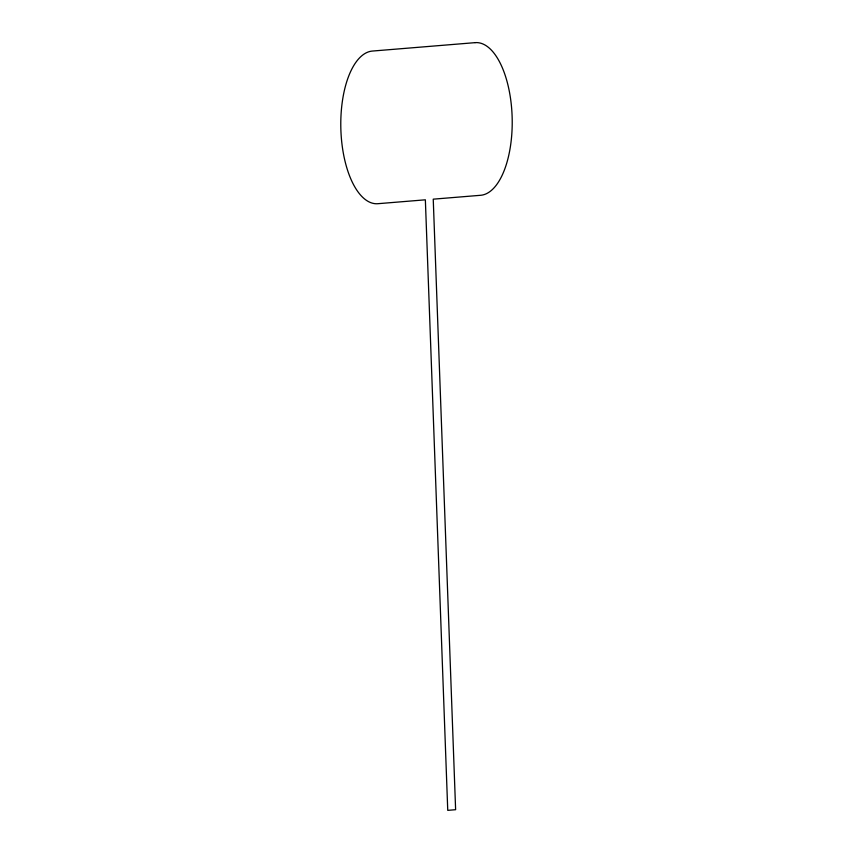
<?xml version="1.0" encoding="UTF-8"?>
<svg xmlns="http://www.w3.org/2000/svg" width="853" height="853" viewBox="0 0 853 853"><rect width="100%" height="100%" fill="white"/><g stroke="black" fill="none" stroke-linecap="round" stroke-linejoin="round"><path stroke-width="1.28" d="M475.068 42.65L372.334 51.063A76.386 34.312 88.6 0 0 340.891 130.189A76.386 34.312 88.6 0 0 377.932 203.696L425.359 199.815L447.75 810.35L455.619 809.7L433.239 199.165L480.665 195.284A76.386 34.312 88.6 0 0 512.109 116.157A76.386 34.312 88.6 0 0 475.068 42.65"/></g></svg>
